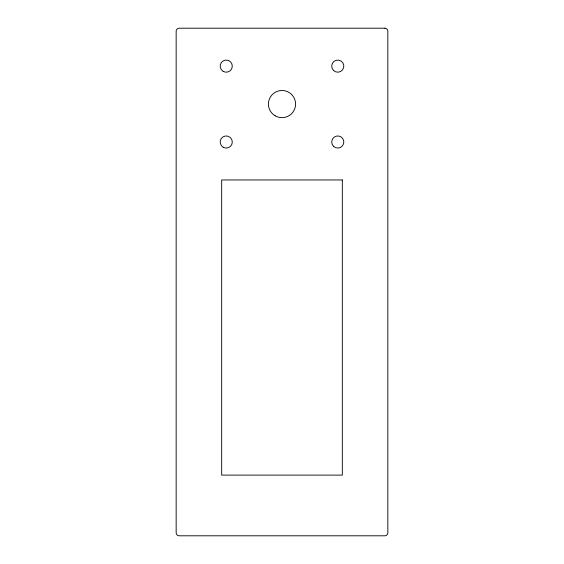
<?xml version="1.0" encoding="UTF-8"?>
<svg xmlns="http://www.w3.org/2000/svg" width="564" height="564" viewBox="0 0 564 564"><rect width="100%" height="100%" fill="white"/><g stroke="black" fill="none" stroke-linecap="round" stroke-linejoin="round"><path stroke-width="0.85" d="M384.81 28.2L179.19 28.2A3.031 3.031 0 0 0 176.158 31.231L176.158 532.769A3.031 3.031 0 0 0 179.19 535.8L384.81 535.8A3.031 3.031 0 0 0 387.842 532.769L387.842 31.231A3.031 3.031 0 0 0 384.81 28.2M342.32 179.951L221.68 179.951L221.68 475.099L342.32 475.099L342.32 179.951M275.211 115.839A13.578 13.578 0 0 0 295.578 104.072A13.578 13.578 0 0 0 275.211 92.313A13.578 13.578 0 0 0 275.211 115.839M333.479 146.302A6.07 6.07 0 0 0 343.631 143.58A6.07 6.07 0 0 0 336.193 136.15A6.07 6.07 0 0 0 333.479 146.302M333.479 70.43A6.07 6.07 0 0 0 343.631 67.708A6.07 6.07 0 0 0 336.193 60.277A6.07 6.07 0 0 0 333.479 70.43M223.196 71.395A6.07 6.07 0 0 0 232.305 66.136A6.07 6.07 0 0 0 223.196 60.884A6.07 6.07 0 0 0 223.196 71.395M223.196 147.267A6.07 6.07 0 0 0 232.305 142.008A6.07 6.07 0 0 0 223.196 136.756A6.07 6.07 0 0 0 223.196 147.267"/></g></svg>
